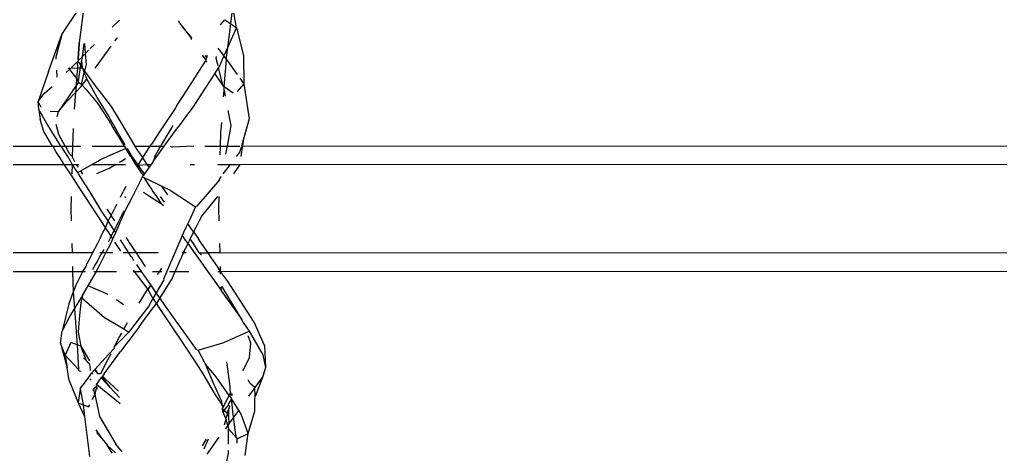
# Model space of a CAD drawing. Header units: inches. Extents: x 3324238 to 135265466, y -1036581 to 20094598.
# Drawn here: x 3354727.012 to 3354728.609, y -519086.901 to -519086.193 of the extents above; entities that cross this region are included whole.
import ezdxf

# ---------------------------------------------------------------- set-up
doc = ezdxf.new("R2010")
doc.units = ezdxf.units.IN
doc.header["$MEASUREMENT"] = 0

msp = doc.modelspace()

# ---------------------------------------------------------------- linework, layer by layer
for p, q in [((3354727.1165, -519086.1682, 0.0027), (3354727.1087, -519086.2311, 0.0027)), ((3354727.3553, -519086.2, 0.0027), (3354727.3586, -519086.1732, 0.0027)), ((3354727.3645, -519086.2065, 0.0027), (3354727.3586, -519086.1732, 0.0027)), ((3354727.0804, -519086.2172, 0.0027), (3354727.1051, -519086.1801, 0.0027)), ((3354727.174, -519086.1939, 0.0027), (3354727.1623, -519086.2053, 0.0027)), ((3354727.2721, -519086.1991, 0.0027), (3354727.2709, -519086.1953, 0.0027)), ((3354727.2721, -519086.1991, 0.0027), (3354727.2766, -519086.2048, 0.0027)), ((3354727.2766, -519086.2048, 0.0027), (3354727.2917, -519086.2239, 0.0027)), ((3354727.2918, -519086.2229, 0.0027), (3354727.2766, -519086.2048, 0.0027)), ((3354727.3389, -519086.2015, 0.0027), (3354727.3459, -519086.1933, 0.0027)), ((3354727.3459, -519086.1933, 0.0027), (3354727.3553, -519086.2, 0.0027)), ((3354727.3505, -519086.2387, 0.0027), (3354727.3553, -519086.2, 0.0027)), ((3354727.3505, -519086.2387, 0.0027), (3354727.3645, -519086.2065, 0.0027)), ((3354727.3553, -519086.2, 0.0027), (3354727.3645, -519086.2065, 0.0027)), ((3354727.3645, -519086.2065, 0.0027), (3354727.3761, -519086.2516, 0.0027)), ((3354727.0586, -519086.2777, 0.0027), (3354727.0804, -519086.2172, 0.0027)), ((3354727.0804, -519086.2172, 0.0027), (3354727.0703, -519086.2543, 0.0027)), ((3354727.1704, -519086.2231, 0.0027), (3354727.1696, -519086.224, 0.0027)), ((3354727.1067, -519086.2576, 0.0027), (3354727.1087, -519086.2311, 0.0027)), ((3354727.1087, -519086.2311, 0.0027), (3354727.1067, -519086.2576, 0.0027)), ((3354727.1139, -519086.2532, 0.0027), (3354727.1165, -519086.2319, 0.0027)), ((3354727.1189, -519086.2483, 0.0027), (3354727.1176, -519086.232, 0.0027)), ((3354727.1267, -519086.2404, 0.0027), (3354727.1335, -519086.2336, 0.0027)), ((3354727.1379, -519086.2678, 0.0027), (3354727.1607, -519086.2363, 0.0027)), ((3354727.1668, -519086.2279, 0.0027), (3354727.1696, -519086.224, 0.0027)), ((3354727.2914, -519086.2258, 0.0027), (3354727.2917, -519086.2239, 0.0027)), ((3354727.3443, -519086.2529, 0.0027), (3354727.3505, -519086.2387, 0.0027)), ((3354727.3485, -519086.2549, 0.0027), (3354727.3505, -519086.2387, 0.0027)), ((3354727.0703, -519086.2543, 0.0027), (3354727.0705, -519086.2578, 0.0027)), ((3354727.1078, -519086.2593, 0.0027), (3354727.1139, -519086.2532, 0.0027)), ((3354727.1131, -519086.2596, 0.0027), (3354727.1139, -519086.2532, 0.0027)), ((3354727.1139, -519086.2532, 0.0027), (3354727.1189, -519086.2483, 0.0027)), ((3354727.1189, -519086.2483, 0.0027), (3354727.124, -519086.2432, 0.0027)), ((3354727.1203, -519086.2664, 0.0027), (3354727.1189, -519086.2483, 0.0027)), ((3354727.3089, -519086.251, 0.0027), (3354727.3147, -519086.2595, 0.0027)), ((3354727.3133, -519086.2514, 0.0027), (3354727.3161, -519086.255, 0.0027)), ((3354727.3161, -519086.255, 0.0027), (3354727.3147, -519086.2595, 0.0027)), ((3354727.3172, -519086.2518, 0.0027), (3354727.3161, -519086.255, 0.0027)), ((3354727.3161, -519086.255, 0.0027), (3354727.3171, -519086.2562, 0.0027)), ((3354727.3317, -519086.2565, 0.0027), (3354727.3324, -519086.2533, 0.0027)), ((3354727.3342, -519086.2395, 0.0027), (3354727.3388, -519086.2452, 0.0027)), ((3354727.3371, -519086.2696, 0.0027), (3354727.3443, -519086.2529, 0.0027)), ((3354727.3388, -519086.2452, 0.0027), (3354727.3443, -519086.2529, 0.0027)), ((3354727.3443, -519086.2529, 0.0027), (3354727.3482, -519086.2584, 0.0027)), ((3354727.3482, -519086.2584, 0.0027), (3354727.3485, -519086.2549, 0.0027)), ((3354727.3761, -519086.2516, 0.0027), (3354727.3767, -519086.2979, 0.0027)), ((3354727.0952, -519086.272, 0.0027), (3354727.1051, -519086.262, 0.0027)), ((3354727.1051, -519086.262, 0.0027), (3354727.1065, -519086.2607, 0.0027)), ((3354727.1051, -519086.262, 0.0027), (3354727.1056, -519086.2718, 0.0027)), ((3354727.1065, -519086.2607, 0.0027), (3354727.1078, -519086.2593, 0.0027)), ((3354727.1114, -519086.2668, 0.0027), (3354727.1065, -519086.2607, 0.0027)), ((3354727.1078, -519086.2593, 0.0027), (3354727.1067, -519086.2576, 0.0027)), ((3354727.1107, -519086.2718, 0.0027), (3354727.1114, -519086.2668, 0.0027)), ((3354727.1114, -519086.2668, 0.0027), (3354727.1131, -519086.2596, 0.0027)), ((3354727.1137, -519086.2717, 0.0027), (3354727.1114, -519086.2668, 0.0027)), ((3354727.1137, -519086.2717, 0.0027), (3354727.1131, -519086.2596, 0.0027)), ((3354727.118, -519086.2774, 0.0027), (3354727.1203, -519086.2664, 0.0027)), ((3354727.1346, -519086.2721, 0.0027), (3354727.1379, -519086.2678, 0.0027)), ((3354727.2842, -519086.3078, 0.0027), (3354727.3142, -519086.2611, 0.0027)), ((3354727.3147, -519086.2595, 0.0027), (3354727.3142, -519086.2611, 0.0027)), ((3354727.3142, -519086.2611, 0.0027), (3354727.3163, -519086.2619, 0.0027)), ((3354727.3348, -519086.2687, 0.0027), (3354727.3317, -519086.2565, 0.0027)), ((3354727.3356, -519086.2719, 0.0027), (3354727.3371, -519086.2696, 0.0027)), ((3354727.3449, -519086.3026, 0.0027), (3354727.3482, -519086.2584, 0.0027)), ((3354727.3482, -519086.2584, 0.0027), (3354727.3658, -519086.2828, 0.0027)), ((3354727.0586, -519086.2777, 0.0027), (3354727.042, -519086.3263, 0.0027)), ((3354727.0716, -519086.2754, 0.0027), (3354727.0723, -519086.2869, 0.0027)), ((3354727.0876, -519086.2795, 0.0027), (3354727.0926, -519086.2746, 0.0027)), ((3354727.0905, -519086.272, 0.0027), (3354727.0952, -519086.272, 0.0027)), ((3354727.0905, -519086.272, 0.0027), (3354727.0926, -519086.2746, 0.0027)), ((3354727.0926, -519086.2746, 0.0027), (3354727.0952, -519086.272, 0.0027)), ((3354727.0926, -519086.2746, 0.0027), (3354727.1044, -519086.2889, 0.0027)), ((3354727.0952, -519086.272, 0.0027), (3354727.1056, -519086.2718, 0.0027)), ((3354727.1056, -519086.2718, 0.0027), (3354727.1044, -519086.2889, 0.0027)), ((3354727.1056, -519086.2718, 0.0027), (3354727.1107, -519086.2718, 0.0027)), ((3354727.1076, -519086.2928, 0.0027), (3354727.1107, -519086.2718, 0.0027)), ((3354727.1107, -519086.2718, 0.0027), (3354727.1137, -519086.2717, 0.0027)), ((3354727.1121, -519086.2983, 0.0027), (3354727.1168, -519086.2798, 0.0027)), ((3354727.1137, -519086.2717, 0.0027), (3354727.1168, -519086.2798, 0.0027)), ((3354727.118, -519086.2774, 0.0027), (3354727.1137, -519086.2717, 0.0027)), ((3354727.1168, -519086.2798, 0.0027), (3354727.118, -519086.2774, 0.0027)), ((3354727.1207, -519086.2875, 0.0027), (3354727.1168, -519086.2798, 0.0027)), ((3354727.1211, -519086.2817, 0.0027), (3354727.118, -519086.2774, 0.0027)), ((3354727.137, -519086.3033, 0.0027), (3354727.1211, -519086.2817, 0.0027)), ((3354727.2929, -519086.3376, 0.0027), (3354727.3295, -519086.2813, 0.0027)), ((3354727.3295, -519086.2813, 0.0027), (3354727.3356, -519086.2719, 0.0027)), ((3354727.3295, -519086.2813, 0.0027), (3354727.3431, -519086.3014, 0.0027)), ((3354727.3431, -519086.3014, 0.0027), (3354727.3356, -519086.2719, 0.0027)), ((3354727.0518, -519086.3135, 0.0027), (3354727.0645, -519086.3019, 0.0027)), ((3354727.1035, -519086.3006, 0.0027), (3354727.0749, -519086.3428, 0.0027)), ((3354727.1035, -519086.3006, 0.0027), (3354727.1027, -519086.3118, 0.0027)), ((3354727.1027, -519086.3118, 0.0027), (3354727.1109, -519086.3031, 0.0027)), ((3354727.1044, -519086.2889, 0.0027), (3354727.1035, -519086.3006, 0.0027)), ((3354727.1073, -519086.295, 0.0027), (3354727.1035, -519086.3006, 0.0027)), ((3354727.1044, -519086.2889, 0.0027), (3354727.1076, -519086.2928, 0.0027)), ((3354727.1073, -519086.295, 0.0027), (3354727.1076, -519086.2928, 0.0027)), ((3354727.1073, -519086.295, 0.0027), (3354727.1121, -519086.2983, 0.0027)), ((3354727.1109, -519086.3031, 0.0027), (3354727.1133, -519086.2997, 0.0027)), ((3354727.1133, -519086.2997, 0.0027), (3354727.1121, -519086.2983, 0.0027)), ((3354727.1133, -519086.2997, 0.0027), (3354727.1204, -519086.2906, 0.0027)), ((3354727.1133, -519086.2997, 0.0027), (3354727.1192, -519086.3067, 0.0027)), ((3354727.1212, -519086.2894, 0.0027), (3354727.1207, -519086.2875, 0.0027)), ((3354727.1378, -519086.3201, 0.0027), (3354727.1212, -519086.2894, 0.0027)), ((3354727.145, -519086.3136, 0.0027), (3354727.137, -519086.3033, 0.0027)), ((3354727.3449, -519086.3026, 0.0027), (3354727.3431, -519086.3014, 0.0027)), ((3354727.3445, -519086.3085, 0.0027), (3354727.3449, -519086.3026, 0.0027)), ((3354727.3592, -519086.3129, 0.0027), (3354727.3449, -519086.3026, 0.0027)), ((3354727.3767, -519086.2979, 0.0027), (3354727.3657, -519086.3105, 0.0027)), ((3354727.3699, -519086.2886, 0.0027), (3354727.3767, -519086.2979, 0.0027)), ((3354727.3767, -519086.2979, 0.0027), (3354727.3855, -519086.3546, 0.0027)), ((3354727.042, -519086.3263, 0.0027), (3354727.0518, -519086.3135, 0.0027)), ((3354727.0892, -519086.3261, 0.0027), (3354727.1027, -519086.3118, 0.0027)), ((3354727.1027, -519086.3118, 0.0027), (3354727.1006, -519086.3389, 0.0027)), ((3354727.1192, -519086.3067, 0.0027), (3354727.1384, -519086.3291, 0.0027)), ((3354727.1614, -519086.3346, 0.0027), (3354727.145, -519086.3136, 0.0027)), ((3354727.2672, -519086.3342, 0.0027), (3354727.2842, -519086.3078, 0.0027)), ((3354727.3437, -519086.3187, 0.0027), (3354727.3445, -519086.3085, 0.0027)), ((3354727.3445, -519086.3085, 0.0027), (3354727.3462, -519086.3177, 0.0027)), ((3354727.0469, -519086.3363, 0.0027), (3354727.042, -519086.3263, 0.0027)), ((3354727.0428, -519086.3394, 0.0027), (3354727.042, -519086.3263, 0.0027)), ((3354727.0749, -519086.3428, 0.0027), (3354727.0892, -519086.3261, 0.0027)), ((3354727.1525, -519086.3435, 0.0027), (3354727.1378, -519086.3201, 0.0027)), ((3354727.1384, -519086.3291, 0.0027), (3354727.1556, -519086.3557, 0.0027)), ((3354727.1786, -519086.3635, 0.0027), (3354727.1614, -519086.3346, 0.0027)), ((3354727.2672, -519086.3342, 0.0027), (3354727.2649, -519086.3377, 0.0027)), ((3354727.0541, -519086.3597, 0.0027), (3354727.0428, -519086.3394, 0.0027)), ((3354727.0428, -519086.3394, 0.0027), (3354727.0449, -519086.356, 0.0027)), ((3354727.0749, -519086.3428, 0.0027), (3354727.0615, -519086.3432, 0.0027)), ((3354727.0726, -519086.3508, 0.0027), (3354727.0749, -519086.3428, 0.0027)), ((3354727.1567, -519086.3502, 0.0027), (3354727.1525, -519086.3435, 0.0027)), ((3354727.1598, -519086.3558, 0.0027), (3354727.1567, -519086.3502, 0.0027)), ((3354727.2649, -519086.3377, 0.0027), (3354727.2416, -519086.3728, 0.0027)), ((3354727.2807, -519086.3539, 0.0027), (3354727.2929, -519086.3376, 0.0027)), ((3354727.3507, -519086.3411, 0.0027), (3354727.3553, -519086.3656, 0.0027)), ((3354727.0511, -519086.3752, 0.0027), (3354727.0449, -519086.356, 0.0027)), ((3354727.0755, -519086.3938, 0.0027), (3354727.0541, -519086.3597, 0.0027)), ((3354727.0756, -519086.3805, 0.0027), (3354727.0712, -519086.3638, 0.0027)), ((3354727.1556, -519086.3557, 0.0027), (3354727.1584, -519086.3601, 0.0027)), ((3354727.1593, -519086.3617, 0.0027), (3354727.1584, -519086.3601, 0.0027)), ((3354727.1593, -519086.3617, 0.0027), (3354727.1636, -519086.3689, 0.0027)), ((3354727.167, -519086.3691, 0.0027), (3354727.1598, -519086.3558, 0.0027)), ((3354727.1824, -519086.3698, 0.0027), (3354727.1786, -519086.3635, 0.0027)), ((3354727.2608, -519086.3657, 0.0027), (3354727.2562, -519086.3735, 0.0027)), ((3354727.2656, -519086.374, 0.0027), (3354727.2744, -519086.3623, 0.0027)), ((3354727.2744, -519086.3623, 0.0027), (3354727.2807, -519086.3539, 0.0027)), ((3354727.3393, -519086.3777, 0.0027), (3354727.3406, -519086.3609, 0.0027)), ((3354727.3553, -519086.3656, 0.0027), (3354727.3493, -519086.3991, 0.0027)), ((3354727.3855, -519086.3546, 0.0027), (3354727.3767, -519086.3858, 0.0027)), ((3354727.0653, -519086.3992, 0.0027), (3354727.0511, -519086.3752, 0.0027)), ((3354727.086, -519086.3992, 0.0027), (3354727.0756, -519086.3805, 0.0027)), ((3354727.0985, -519086.3703, 0.0027), (3354727.0978, -519086.3992, 0.0027)), ((3354727.1636, -519086.3689, 0.0027), (3354727.1816, -519086.3992, 0.0027)), ((3354727.1718, -519086.378, 0.0027), (3354727.167, -519086.3691, 0.0027)), ((3354727.1832, -519086.3969, 0.0027), (3354727.1718, -519086.378, 0.0027)), ((3354727.1996, -519086.3991, 0.0027), (3354727.1824, -519086.3698, 0.0027)), ((3354727.2416, -519086.3728, 0.0027), (3354727.2262, -519086.3959, 0.0027)), ((3354727.2562, -519086.3735, 0.0027), (3354727.2412, -519086.3991, 0.0027)), ((3354727.2496, -519086.3954, 0.0027), (3354727.2656, -519086.374, 0.0027)), ((3354727.3388, -519086.3991, 0.0027), (3354727.3393, -519086.3777, 0.0027)), ((3354723.857, -519086.3996, 0.0027), (3354727.0653, -519086.3992, 0.0027)), ((3354727.0665, -519086.4011, 0.0027), (3354727.0653, -519086.3992, 0.0027)), ((3354727.0653, -519086.3992, 0.0027), (3354727.0789, -519086.3992, 0.0027)), ((3354727.0789, -519086.3992, 0.0027), (3354727.0755, -519086.3938, 0.0027)), ((3354727.0789, -519086.3992, 0.0027), (3354727.086, -519086.3992, 0.0027)), ((3354727.0802, -519086.4011, 0.0027), (3354727.0789, -519086.3992, 0.0027)), ((3354727.086, -519086.3992, 0.0027), (3354727.0978, -519086.3992, 0.0027)), ((3354727.0871, -519086.4011, 0.0027), (3354727.086, -519086.3992, 0.0027)), ((3354727.0978, -519086.3992, 0.0027), (3354727.1115, -519086.3992, 0.0027)), ((3354727.1299, -519086.3992, 0.0027), (3354727.1816, -519086.3992, 0.0027)), ((3354727.1816, -519086.3992, 0.0027), (3354727.1835, -519086.3992, 0.0027)), ((3354727.1816, -519086.3992, 0.0027), (3354727.1838, -519086.4011, 0.0027)), ((3354727.1996, -519086.3991, 0.0027), (3354727.2241, -519086.3991, 0.0027)), ((3354727.2008, -519086.4011, 0.0027), (3354727.1996, -519086.3991, 0.0027)), ((3354727.2229, -519086.4011, 0.0027), (3354727.2241, -519086.3991, 0.0027)), ((3354727.2241, -519086.3991, 0.0027), (3354727.2262, -519086.3959, 0.0027)), ((3354727.2241, -519086.3991, 0.0027), (3354727.2412, -519086.3991, 0.0027)), ((3354727.2412, -519086.3991, 0.0027), (3354727.2401, -519086.4011, 0.0027)), ((3354727.2412, -519086.3991, 0.0027), (3354727.247, -519086.3991, 0.0027)), ((3354727.2456, -519086.4011, 0.0027), (3354727.247, -519086.3991, 0.0027)), ((3354727.247, -519086.3991, 0.0027), (3354727.2496, -519086.3954, 0.0027)), ((3354727.2566, -519086.3991, 0.0027), (3354727.2602, -519086.4011, 0.0027)), ((3354727.2952, -519086.3991, 0.0027), (3354727.2602, -519086.4011, 0.0027)), ((3354727.313, -519086.3991, 0.0027), (3354727.3388, -519086.3991, 0.0027)), ((3354727.3388, -519086.3991, 0.0027), (3354727.3493, -519086.3991, 0.0027)), ((3354727.3493, -519086.3991, 0.0027), (3354727.37, -519086.3991, 0.0027)), ((3354727.3767, -519086.3858, 0.0027), (3354727.3729, -519086.3993, 0.0027)), ((3354727.3729, -519086.3993, 0.0027), (3354727.3748, -519086.3991, 0.0027)), ((3354727.3748, -519086.3991, 0.0027), (3354727.3767, -519086.3858, 0.0027)), ((3354727.3748, -519086.3991, 0.0027), (3354731.3355, -519086.3986, 0.0027)), ((3354727.0705, -519086.408, 0.0027), (3354727.0665, -519086.4011, 0.0027)), ((3354727.076, -519086.4163, 0.0027), (3354727.0705, -519086.408, 0.0027)), ((3354727.0899, -519086.4163, 0.0027), (3354727.0802, -519086.4011, 0.0027)), ((3354727.0925, -519086.411, 0.0027), (3354727.0871, -519086.4011, 0.0027)), ((3354727.0974, -519086.4163, 0.0027), (3354727.0925, -519086.411, 0.0027)), ((3354727.0977, -519086.4011, 0.0027), (3354727.0974, -519086.4163, 0.0027)), ((3354727.1541, -519086.4163, 0.0027), (3354727.1841, -519086.4033, 0.0027)), ((3354727.1838, -519086.4011, 0.0027), (3354727.1841, -519086.4033, 0.0027)), ((3354727.1841, -519086.4033, 0.0027), (3354727.1918, -519086.4154, 0.0027)), ((3354727.1937, -519086.4143, 0.0027), (3354727.187, -519086.4032, 0.0027)), ((3354727.1937, -519086.4143, 0.0027), (3354727.1918, -519086.4154, 0.0027)), ((3354727.1951, -519086.4163, 0.0027), (3354727.1937, -519086.4143, 0.0027)), ((3354727.2015, -519086.4024, 0.0027), (3354727.2008, -519086.4011, 0.0027)), ((3354727.2109, -519086.4163, 0.0027), (3354727.2015, -519086.4024, 0.0027)), ((3354727.2133, -519086.4163, 0.0027), (3354727.2229, -519086.4011, 0.0027)), ((3354727.2401, -519086.4011, 0.0027), (3354727.2316, -519086.4155, 0.0027)), ((3354727.2348, -519086.4163, 0.0027), (3354727.2456, -519086.4011, 0.0027)), ((3354727.3384, -519086.4136, 0.0027), (3354727.3387, -519086.4011, 0.0027)), ((3354727.349, -519086.4011, 0.0027), (3354727.347, -519086.4122, 0.0027)), ((3354727.3704, -519086.4084, 0.0027), (3354727.3642, -519086.4163, 0.0027)), ((3354727.3724, -519086.4011, 0.0027), (3354727.3704, -519086.4084, 0.0027)), ((3354727.3722, -519086.4163, 0.0027), (3354727.3745, -519086.4011, 0.0027)), ((3354723.8562, -519086.4295, 0.0027), (3354727.0843, -519086.429, 0.0027)), ((3354727.0808, -519086.4237, 0.0027), (3354727.076, -519086.4163, 0.0027)), ((3354727.0843, -519086.429, 0.0027), (3354727.0808, -519086.4237, 0.0027)), ((3354727.0843, -519086.429, 0.0027), (3354727.097, -519086.429, 0.0027)), ((3354727.0944, -519086.4445, 0.0027), (3354727.0843, -519086.429, 0.0027)), ((3354727.0945, -519086.4236, 0.0027), (3354727.0899, -519086.4163, 0.0027)), ((3354727.097, -519086.429, 0.0027), (3354727.0945, -519086.4236, 0.0027)), ((3354727.097, -519086.429, 0.0027), (3354727.0967, -519086.4445, 0.0027)), ((3354727.1063, -519086.4423, 0.0027), (3354727.097, -519086.429, 0.0027)), ((3354727.097, -519086.429, 0.0027), (3354727.1044, -519086.429, 0.0027)), ((3354727.1009, -519086.4236, 0.0027), (3354727.0974, -519086.4163, 0.0027)), ((3354727.1017, -519086.4248, 0.0027), (3354727.1009, -519086.4236, 0.0027)), ((3354727.1074, -519086.4335, 0.0027), (3354727.1044, -519086.429, 0.0027)), ((3354727.1044, -519086.429, 0.0027), (3354727.1079, -519086.429, 0.0027)), ((3354727.1113, -519086.4394, 0.0027), (3354727.1294, -519086.429, 0.0027)), ((3354727.1294, -519086.429, 0.0027), (3354727.1389, -519086.4236, 0.0027)), ((3354727.1294, -519086.429, 0.0027), (3354727.1686, -519086.429, 0.0027)), ((3354727.1389, -519086.4236, 0.0027), (3354727.1433, -519086.4211, 0.0027)), ((3354727.1433, -519086.4211, 0.0027), (3354727.1541, -519086.4163, 0.0027)), ((3354727.1686, -519086.429, 0.0027), (3354727.1586, -519086.4349, 0.0027)), ((3354727.1686, -519086.429, 0.0027), (3354727.1842, -519086.429, 0.0027)), ((3354727.1779, -519086.4235, 0.0027), (3354727.1737, -519086.426, 0.0027)), ((3354727.1842, -519086.4198, 0.0027), (3354727.1779, -519086.4235, 0.0027)), ((3354727.1918, -519086.4154, 0.0027), (3354727.1924, -519086.4163, 0.0027)), ((3354727.1924, -519086.4163, 0.0027), (3354727.1969, -519086.4235, 0.0027)), ((3354727.2001, -519086.4235, 0.0027), (3354727.1951, -519086.4163, 0.0027)), ((3354727.1969, -519086.4235, 0.0027), (3354727.2005, -519086.429, 0.0027)), ((3354727.2047, -519086.43, 0.0027), (3354727.2001, -519086.4235, 0.0027)), ((3354727.2005, -519086.429, 0.0027), (3354727.2047, -519086.43, 0.0027)), ((3354727.2005, -519086.429, 0.0027), (3354727.2029, -519086.4329, 0.0027)), ((3354727.2029, -519086.4329, 0.0027), (3354727.2047, -519086.43, 0.0027)), ((3354727.2047, -519086.43, 0.0027), (3354727.2089, -519086.4234, 0.0027)), ((3354727.2047, -519086.43, 0.0027), (3354727.2194, -519086.429, 0.0027)), ((3354727.215, -519086.4445, 0.0027), (3354727.2047, -519086.43, 0.0027)), ((3354727.2089, -519086.4234, 0.0027), (3354727.2122, -519086.4182, 0.0027)), ((3354727.2122, -519086.4182, 0.0027), (3354727.2109, -519086.4163, 0.0027)), ((3354727.2122, -519086.4182, 0.0027), (3354727.2133, -519086.4163, 0.0027)), ((3354727.2157, -519086.4234, 0.0027), (3354727.2122, -519086.4182, 0.0027)), ((3354727.2194, -519086.429, 0.0027), (3354727.2157, -519086.4234, 0.0027)), ((3354727.2194, -519086.429, 0.0027), (3354727.2259, -519086.429, 0.0027)), ((3354727.2226, -519086.4337, 0.0027), (3354727.2194, -519086.429, 0.0027)), ((3354727.2259, -519086.429, 0.0027), (3354727.2226, -519086.4337, 0.0027)), ((3354727.2298, -519086.4234, 0.0027), (3354727.2259, -519086.429, 0.0027)), ((3354727.2316, -519086.4155, 0.0027), (3354727.2298, -519086.4234, 0.0027)), ((3354727.2298, -519086.4234, 0.0027), (3354727.2348, -519086.4163, 0.0027)), ((3354727.2894, -519086.429, 0.0027), (3354727.2963, -519086.429, 0.0027)), ((3354727.3342, -519086.429, 0.0027), (3354727.3545, -519086.429, 0.0027)), ((3354727.3545, -519086.429, 0.0027), (3354727.3425, -519086.4444, 0.0027)), ((3354727.3545, -519086.429, 0.0027), (3354727.3702, -519086.429, 0.0027)), ((3354727.3702, -519086.429, 0.0027), (3354727.36, -519086.4444, 0.0027)), ((3354727.3702, -519086.429, 0.0027), (3354731.3667, -519086.4285, 0.0027)), ((3354727.1004, -519086.4536, 0.0027), (3354727.0944, -519086.4445, 0.0027)), ((3354727.1063, -519086.4423, 0.0027), (3354727.1113, -519086.4394, 0.0027)), ((3354727.1077, -519086.4445, 0.0027), (3354727.1063, -519086.4423, 0.0027)), ((3354727.1142, -519086.4548, 0.0027), (3354727.1077, -519086.4445, 0.0027)), ((3354727.1146, -519086.4445, 0.0027), (3354727.1113, -519086.4394, 0.0027)), ((3354727.1586, -519086.4349, 0.0027), (3354727.1369, -519086.4445, 0.0027)), ((3354727.2029, -519086.4329, 0.0027), (3354727.2104, -519086.4445, 0.0027)), ((3354727.2104, -519086.4445, 0.0027), (3354727.213, -519086.4473, 0.0027)), ((3354727.215, -519086.4445, 0.0027), (3354727.213, -519086.4473, 0.0027)), ((3354727.2226, -519086.4337, 0.0027), (3354727.215, -519086.4445, 0.0027)), ((3354727.1059, -519086.4621, 0.0027), (3354727.1004, -519086.4536, 0.0027)), ((3354727.1131, -519086.4733, 0.0027), (3354727.1059, -519086.4621, 0.0027)), ((3354727.1187, -519086.4621, 0.0027), (3354727.1142, -519086.4548, 0.0027)), ((3354727.1257, -519086.4733, 0.0027), (3354727.1187, -519086.4621, 0.0027)), ((3354727.1946, -519086.4829, 0.0027), (3354727.2118, -519086.449, 0.0027)), ((3354727.2118, -519086.449, 0.0027), (3354727.213, -519086.4473, 0.0027)), ((3354727.2118, -519086.449, 0.0027), (3354727.2139, -519086.4501, 0.0027)), ((3354727.2139, -519086.4501, 0.0027), (3354727.2168, -519086.4546, 0.0027)), ((3354727.2139, -519086.4501, 0.0027), (3354727.2233, -519086.4546, 0.0027)), ((3354727.2168, -519086.4546, 0.0027), (3354727.2216, -519086.4621, 0.0027)), ((3354727.2216, -519086.4621, 0.0027), (3354727.2262, -519086.4692, 0.0027)), ((3354727.2233, -519086.4546, 0.0027), (3354727.2388, -519086.4621, 0.0027)), ((3354727.2388, -519086.4621, 0.0027), (3354727.2431, -519086.4642, 0.0027)), ((3354727.3369, -519086.4543, 0.0027), (3354727.3004, -519086.4969, 0.0027)), ((3354727.3395, -519086.4484, 0.0027), (3354727.3364, -519086.4524, 0.0027)), ((3354727.3364, -519086.4524, 0.0027), (3354727.3369, -519086.4543, 0.0027)), ((3354727.1182, -519086.4812, 0.0027), (3354727.1131, -519086.4733, 0.0027)), ((3354727.1306, -519086.4812, 0.0027), (3354727.1257, -519086.4733, 0.0027)), ((3354727.1756, -519086.4822, 0.0027), (3354727.1802, -519086.4732, 0.0027)), ((3354727.1844, -519086.4651, 0.0027), (3354727.1802, -519086.4732, 0.0027)), ((3354727.2232, -519086.4812, 0.0027), (3354727.2131, -519086.4749, 0.0027)), ((3354727.2262, -519086.4692, 0.0027), (3354727.2287, -519086.4731, 0.0027)), ((3354727.2287, -519086.4731, 0.0027), (3354727.2342, -519086.4812, 0.0027)), ((3354727.2492, -519086.473, 0.0027), (3354727.2431, -519086.4642, 0.0027)), ((3354727.2431, -519086.4642, 0.0027), (3354727.2567, -519086.4708, 0.0027)), ((3354727.253, -519086.4785, 0.0027), (3354727.2492, -519086.473, 0.0027)), ((3354727.2567, -519086.4708, 0.0027), (3354727.26, -519086.473, 0.0027)), ((3354727.26, -519086.473, 0.0027), (3354727.2725, -519086.4812, 0.0027)), ((3354727.0957, -519086.4812, 0.0027), (3354727.0952, -519086.5011, 0.0027)), ((3354727.1376, -519086.5112, 0.0027), (3354727.1182, -519086.4812, 0.0027)), ((3354727.1457, -519086.5055, 0.0027), (3354727.1306, -519086.4812, 0.0027)), ((3354727.1693, -519086.4944, 0.0027), (3354727.1658, -519086.5012, 0.0027)), ((3354727.1845, -519086.4838, 0.0027), (3354727.1834, -519086.4812, 0.0027)), ((3354727.1836, -519086.5047, 0.0027), (3354727.1946, -519086.4829, 0.0027)), ((3354727.2428, -519086.4935, 0.0027), (3354727.2232, -519086.4812, 0.0027)), ((3354727.2342, -519086.4812, 0.0027), (3354727.2428, -519086.4935, 0.0027)), ((3354727.2474, -519086.4902, 0.0027), (3354727.241, -519086.4812, 0.0027)), ((3354727.2453, -519086.4946, 0.0027), (3354727.2428, -519086.4935, 0.0027)), ((3354727.2453, -519086.4946, 0.0027), (3354727.2444, -519086.4964, 0.0027)), ((3354727.2725, -519086.4812, 0.0027), (3354727.2982, -519086.4982, 0.0027)), ((3354727.3075, -519086.514, 0.0027), (3354727.3343, -519086.4812, 0.0027)), ((3354727.3362, -519086.5011, 0.0027), (3354727.3367, -519086.4812, 0.0027)), ((3354727.0952, -519086.5011, 0.0027), (3354727.0957, -519086.521, 0.0027)), ((3354727.1557, -519086.521, 0.0027), (3354727.1457, -519086.5055, 0.0027)), ((3354727.1536, -519086.5018, 0.0027), (3354727.1606, -519086.5121, 0.0027)), ((3354727.1606, -519086.5121, 0.0027), (3354727.1658, -519086.5012, 0.0027)), ((3354727.1764, -519086.521, 0.0027), (3354727.1836, -519086.5047, 0.0027)), ((3354727.1819, -519086.5044, 0.0027), (3354727.1771, -519086.5134, 0.0027)), ((3354727.2982, -519086.4982, 0.0027), (3354727.2875, -519086.521, 0.0027)), ((3354727.3004, -519086.4969, 0.0027), (3354727.2982, -519086.4982, 0.0027)), ((3354727.3367, -519086.521, 0.0027), (3354727.3362, -519086.5011, 0.0027)), ((3354727.1441, -519086.521, 0.0027), (3354727.1376, -519086.5112, 0.0027)), ((3354727.1514, -519086.5322, 0.0027), (3354727.1441, -519086.521, 0.0027)), ((3354727.1514, -519086.5322, 0.0027), (3354727.1557, -519086.521, 0.0027)), ((3354727.1557, -519086.521, 0.0027), (3354727.1606, -519086.5121, 0.0027)), ((3354727.1628, -519086.5321, 0.0027), (3354727.1557, -519086.521, 0.0027)), ((3354727.1667, -519086.521, 0.0027), (3354727.1606, -519086.5121, 0.0027)), ((3354727.1733, -519086.521, 0.0027), (3354727.1676, -519086.5321, 0.0027)), ((3354727.1715, -519086.5321, 0.0027), (3354727.1764, -519086.521, 0.0027)), ((3354727.1771, -519086.5134, 0.0027), (3354727.1733, -519086.521, 0.0027)), ((3354727.2855, -519086.5253, 0.0027), (3354727.2825, -519086.5318, 0.0027)), ((3354727.2875, -519086.521, 0.0027), (3354727.2855, -519086.5253, 0.0027)), ((3354727.29, -519086.5318, 0.0027), (3354727.2855, -519086.5253, 0.0027)), ((3354727.304, -519086.521, 0.0027), (3354727.2986, -519086.5318, 0.0027)), ((3354727.3075, -519086.514, 0.0027), (3354727.304, -519086.521, 0.0027)), ((3354727.1435, -519086.5482, 0.0027), (3354727.1473, -519086.5401, 0.0027)), ((3354727.1473, -519086.5401, 0.0027), (3354727.1514, -519086.5322, 0.0027)), ((3354727.1567, -519086.5401, 0.0027), (3354727.1514, -519086.5322, 0.0027)), ((3354727.1605, -519086.546, 0.0027), (3354727.1567, -519086.5401, 0.0027)), ((3354727.1635, -519086.5401, 0.0027), (3354727.1605, -519086.546, 0.0027)), ((3354727.1655, -519086.5363, 0.0027), (3354727.1628, -519086.5321, 0.0027)), ((3354727.1634, -519086.5504, 0.0027), (3354727.168, -519086.5401, 0.0027)), ((3354727.1655, -519086.5363, 0.0027), (3354727.1635, -519086.5401, 0.0027)), ((3354727.1676, -519086.5321, 0.0027), (3354727.1655, -519086.5363, 0.0027)), ((3354727.168, -519086.5401, 0.0027), (3354727.1655, -519086.5363, 0.0027)), ((3354727.168, -519086.5401, 0.0027), (3354727.1715, -519086.5321, 0.0027)), ((3354727.2786, -519086.5401, 0.0027), (3354727.2765, -519086.5445, 0.0027)), ((3354727.2825, -519086.5318, 0.0027), (3354727.2786, -519086.5401, 0.0027)), ((3354727.2944, -519086.5401, 0.0027), (3354727.2894, -519086.5501, 0.0027)), ((3354727.2948, -519086.5387, 0.0027), (3354727.29, -519086.5318, 0.0027)), ((3354727.2948, -519086.5387, 0.0027), (3354727.2944, -519086.5401, 0.0027)), ((3354727.2986, -519086.5318, 0.0027), (3354727.2948, -519086.5387, 0.0027)), ((3354727.2948, -519086.5387, 0.0027), (3354727.3026, -519086.5501, 0.0027)), ((3354727.0967, -519086.5578, 0.0027), (3354727.097, -519086.5732, 0.0027)), ((3354727.1384, -519086.5578, 0.0027), (3354727.1302, -519086.5732, 0.0027)), ((3354727.1423, -519086.5504, 0.0027), (3354727.1384, -519086.5578, 0.0027)), ((3354727.1435, -519086.5482, 0.0027), (3354727.1423, -519086.5504, 0.0027)), ((3354727.1522, -519086.5732, 0.0027), (3354727.1602, -519086.5578, 0.0027)), ((3354727.1563, -519086.5544, 0.0027), (3354727.1555, -519086.5557, 0.0027)), ((3354727.1583, -519086.5504, 0.0027), (3354727.1563, -519086.5544, 0.0027)), ((3354727.1605, -519086.546, 0.0027), (3354727.1583, -519086.5504, 0.0027)), ((3354727.1602, -519086.5578, 0.0027), (3354727.1634, -519086.5504, 0.0027)), ((3354727.1634, -519086.5504, 0.0027), (3354727.1605, -519086.546, 0.0027)), ((3354727.1682, -519086.5578, 0.0027), (3354727.1668, -519086.5556, 0.0027)), ((3354727.1758, -519086.5694, 0.0027), (3354727.1682, -519086.5578, 0.0027)), ((3354727.1794, -519086.5578, 0.0027), (3354727.1757, -519086.552, 0.0027)), ((3354727.1894, -519086.5732, 0.0027), (3354727.1794, -519086.5578, 0.0027)), ((3354727.1867, -519086.5503, 0.0027), (3354727.1852, -519086.5481, 0.0027)), ((3354727.1917, -519086.5578, 0.0027), (3354727.1867, -519086.5503, 0.0027)), ((3354727.1993, -519086.5689, 0.0027), (3354727.1917, -519086.5578, 0.0027)), ((3354727.2709, -519086.5578, 0.0027), (3354727.2461, -519086.6156, 0.0027)), ((3354727.2739, -519086.5501, 0.0027), (3354727.2709, -519086.5578, 0.0027)), ((3354727.2765, -519086.5445, 0.0027), (3354727.2739, -519086.5501, 0.0027)), ((3354727.2765, -519086.5445, 0.0027), (3354727.2791, -519086.5484, 0.0027)), ((3354727.2791, -519086.5484, 0.0027), (3354727.2794, -519086.5501, 0.0027)), ((3354727.2794, -519086.5501, 0.0027), (3354727.2857, -519086.5576, 0.0027)), ((3354727.2857, -519086.5576, 0.0027), (3354727.2826, -519086.5638, 0.0027)), ((3354727.2866, -519086.5557, 0.0027), (3354727.2857, -519086.5576, 0.0027)), ((3354727.2857, -519086.5576, 0.0027), (3354727.3374, -519086.6312, 0.0027)), ((3354727.2894, -519086.5501, 0.0027), (3354727.2866, -519086.5557, 0.0027)), ((3354727.2949, -519086.5577, 0.0027), (3354727.2894, -519086.5501, 0.0027)), ((3354727.3042, -519086.5732, 0.0027), (3354727.2949, -519086.5577, 0.0027)), ((3354727.3079, -519086.5577, 0.0027), (3354727.3026, -519086.5501, 0.0027)), ((3354727.3186, -519086.5732, 0.0027), (3354727.3079, -519086.5577, 0.0027)), ((3354727.338, -519086.5732, 0.0027), (3354727.3377, -519086.5577, 0.0027)), ((3354727.097, -519086.5732, 0.0027), (3354723.8602, -519086.5736, 0.0027)), ((3354727.1302, -519086.5732, 0.0027), (3354727.097, -519086.5732, 0.0027)), ((3354727.1302, -519086.5732, 0.0027), (3354727.1262, -519086.5807, 0.0027)), ((3354727.1455, -519086.5732, 0.0027), (3354727.1413, -519086.5806, 0.0027)), ((3354727.1455, -519086.5732, 0.0027), (3354727.142, -519086.5732, 0.0027)), ((3354727.1486, -519086.5677, 0.0027), (3354727.1455, -519086.5732, 0.0027)), ((3354727.1522, -519086.5732, 0.0027), (3354727.1455, -519086.5732, 0.0027)), ((3354727.1483, -519086.5806, 0.0027), (3354727.1522, -519086.5732, 0.0027)), ((3354727.1631, -519086.5732, 0.0027), (3354727.1522, -519086.5732, 0.0027)), ((3354727.1765, -519086.5704, 0.0027), (3354727.1758, -519086.5694, 0.0027)), ((3354727.1894, -519086.5732, 0.0027), (3354727.1804, -519086.5732, 0.0027)), ((3354727.2021, -519086.5732, 0.0027), (3354727.1894, -519086.5732, 0.0027)), ((3354727.1933, -519086.5793, 0.0027), (3354727.1894, -519086.5732, 0.0027)), ((3354727.2021, -519086.5732, 0.0027), (3354727.1993, -519086.5689, 0.0027)), ((3354727.237, -519086.5732, 0.0027), (3354727.2021, -519086.5732, 0.0027)), ((3354727.2069, -519086.5805, 0.0027), (3354727.2021, -519086.5732, 0.0027)), ((3354727.2752, -519086.5804, 0.0027), (3354727.2784, -519086.5732, 0.0027)), ((3354727.2784, -519086.5732, 0.0027), (3354727.2761, -519086.5732, 0.0027)), ((3354727.2784, -519086.5732, 0.0027), (3354727.2816, -519086.5652, 0.0027)), ((3354727.2828, -519086.5732, 0.0027), (3354727.2784, -519086.5732, 0.0027)), ((3354727.2826, -519086.5638, 0.0027), (3354727.2816, -519086.5652, 0.0027)), ((3354727.3075, -519086.5765, 0.0027), (3354727.3042, -519086.5732, 0.0027)), ((3354727.3042, -519086.5732, 0.0027), (3354727.3186, -519086.5732, 0.0027)), ((3354727.338, -519086.5732, 0.0027), (3354727.3186, -519086.5732, 0.0027)), ((3354727.3236, -519086.5803, 0.0027), (3354727.3186, -519086.5732, 0.0027)), ((3354731.313, -519086.5734, 0.0027), (3354727.338, -519086.5732, 0.0027)), ((3354727.1202, -519086.5953, 0.0027), (3354727.1209, -519086.5907, 0.0027)), ((3354727.1235, -519086.5859, 0.0027), (3354727.1209, -519086.5907, 0.0027)), ((3354727.1262, -519086.5807, 0.0027), (3354727.1235, -519086.5859, 0.0027)), ((3354727.1383, -519086.5859, 0.0027), (3354727.1351, -519086.5914, 0.0027)), ((3354727.1413, -519086.5806, 0.0027), (3354727.1383, -519086.5859, 0.0027)), ((3354727.1427, -519086.5914, 0.0027), (3354727.1456, -519086.5859, 0.0027)), ((3354727.1456, -519086.5859, 0.0027), (3354727.1483, -519086.5806, 0.0027)), ((3354727.1951, -519086.5805, 0.0027), (3354727.1933, -519086.5793, 0.0027)), ((3354727.1978, -519086.5858, 0.0027), (3354727.1951, -519086.5805, 0.0027)), ((3354727.2104, -519086.5859, 0.0027), (3354727.2069, -519086.5805, 0.0027)), ((3354727.214, -519086.5913, 0.0027), (3354727.2104, -519086.5859, 0.0027)), ((3354727.2703, -519086.5912, 0.0027), (3354727.2727, -519086.5859, 0.0027)), ((3354727.2727, -519086.5859, 0.0027), (3354727.2752, -519086.5804, 0.0027)), ((3354727.3274, -519086.5859, 0.0027), (3354727.3236, -519086.5803, 0.0027)), ((3354727.3311, -519086.5912, 0.0027), (3354727.3274, -519086.5859, 0.0027)), ((3354723.861, -519086.6035, 0.0027), (3354727.0978, -519086.6031, 0.0027)), ((3354727.0976, -519086.5953, 0.0027), (3354727.0978, -519086.6031, 0.0027)), ((3354727.0978, -519086.6031, 0.0027), (3354727.0986, -519086.6365, 0.0027)), ((3354727.0978, -519086.6031, 0.0027), (3354727.1146, -519086.6031, 0.0027)), ((3354727.1023, -519086.627, 0.0027), (3354727.1146, -519086.6031, 0.0027)), ((3354727.1146, -519086.6031, 0.0027), (3354727.1202, -519086.5953, 0.0027)), ((3354727.1146, -519086.6031, 0.0027), (3354727.1189, -519086.6031, 0.0027)), ((3354727.1231, -519086.6268, 0.0027), (3354727.1352, -519086.606, 0.0027)), ((3354727.1332, -519086.5953, 0.0027), (3354727.1304, -519086.6009, 0.0027)), ((3354727.1325, -519086.6031, 0.0027), (3354727.1367, -519086.6031, 0.0027)), ((3354727.1351, -519086.5914, 0.0027), (3354727.1332, -519086.5953, 0.0027)), ((3354727.1352, -519086.606, 0.0027), (3354727.1367, -519086.6031, 0.0027)), ((3354727.1367, -519086.6031, 0.0027), (3354727.1407, -519086.5953, 0.0027)), ((3354727.1367, -519086.6031, 0.0027), (3354727.1695, -519086.6031, 0.0027)), ((3354727.1407, -519086.5953, 0.0027), (3354727.1427, -519086.5914, 0.0027)), ((3354727.1964, -519086.6031, 0.0027), (3354727.1985, -519086.6031, 0.0027)), ((3354727.1985, -519086.6031, 0.0027), (3354727.1973, -519086.6013, 0.0027)), ((3354727.1985, -519086.6031, 0.0027), (3354727.2098, -519086.6031, 0.0027)), ((3354727.219, -519086.6306, 0.0027), (3354727.1985, -519086.6031, 0.0027)), ((3354727.2044, -519086.5953, 0.0027), (3354727.2023, -519086.5922, 0.0027)), ((3354727.2098, -519086.6031, 0.0027), (3354727.2044, -519086.5953, 0.0027)), ((3354727.2251, -519086.625, 0.0027), (3354727.2098, -519086.6031, 0.0027)), ((3354727.2166, -519086.5953, 0.0027), (3354727.214, -519086.5913, 0.0027)), ((3354727.2279, -519086.6031, 0.0027), (3354727.2392, -519086.6031, 0.0027)), ((3354727.2392, -519086.6031, 0.0027), (3354727.2357, -519086.6084, 0.0027)), ((3354727.2424, -519086.5981, 0.0027), (3354727.2392, -519086.6031, 0.0027)), ((3354727.2392, -519086.6031, 0.0027), (3354727.2434, -519086.6031, 0.0027)), ((3354727.2558, -519086.6031, 0.0027), (3354727.265, -519086.6031, 0.0027)), ((3354727.2604, -519086.6135, 0.0027), (3354727.265, -519086.6031, 0.0027)), ((3354727.265, -519086.6031, 0.0027), (3354727.2685, -519086.5953, 0.0027)), ((3354727.265, -519086.6031, 0.0027), (3354727.2871, -519086.6031, 0.0027)), ((3354727.2685, -519086.5953, 0.0027), (3354727.2703, -519086.5912, 0.0027)), ((3354727.3339, -519086.5953, 0.0027), (3354727.3311, -519086.5912, 0.0027)), ((3354727.3388, -519086.6031, 0.0027), (3354727.3339, -519086.5953, 0.0027)), ((3354727.3344, -519086.6031, 0.0027), (3354727.3388, -519086.6031, 0.0027)), ((3354727.3388, -519086.6031, 0.0027), (3354727.3386, -519086.5953, 0.0027)), ((3354727.3388, -519086.6031, 0.0027), (3354731.3083, -519086.6025, 0.0027)), ((3354727.3389, -519086.6076, 0.0027), (3354727.3388, -519086.6031, 0.0027)), ((3354727.35, -519086.6186, 0.0027), (3354727.3388, -519086.6031, 0.0027)), ((3354727.2464, -519086.6169, 0.0027), (3354727.2341, -519086.638, 0.0027)), ((3354727.2552, -519086.6218, 0.0027), (3354727.2399, -519086.6464, 0.0027)), ((3354727.2461, -519086.6156, 0.0027), (3354727.2464, -519086.6169, 0.0027)), ((3354727.2604, -519086.6135, 0.0027), (3354727.2552, -519086.6218, 0.0027)), ((3354727.3935, -519086.686, 0.0027), (3354727.35, -519086.6186, 0.0027)), ((3354727.0986, -519086.6365, 0.0027), (3354727.0917, -519086.6558, 0.0027)), ((3354727.1023, -519086.627, 0.0027), (3354727.0986, -519086.6365, 0.0027)), ((3354727.0986, -519086.6365, 0.0027), (3354727.1007, -519086.6644, 0.0027)), ((3354727.1142, -519086.6423, 0.0027), (3354727.1231, -519086.6268, 0.0027)), ((3354727.1557, -519086.6409, 0.0027), (3354727.1231, -519086.6268, 0.0027)), ((3354727.2192, -519086.6329, 0.0027), (3354727.2055, -519086.655, 0.0027)), ((3354727.219, -519086.6306, 0.0027), (3354727.2212, -519086.631, 0.0027)), ((3354727.2212, -519086.631, 0.0027), (3354727.2192, -519086.6329, 0.0027)), ((3354727.2212, -519086.631, 0.0027), (3354727.2201, -519086.6326, 0.0027)), ((3354727.2201, -519086.6326, 0.0027), (3354727.2286, -519086.6475, 0.0027)), ((3354727.2251, -519086.625, 0.0027), (3354727.2212, -519086.631, 0.0027)), ((3354727.2341, -519086.638, 0.0027), (3354727.2251, -519086.625, 0.0027)), ((3354727.2341, -519086.638, 0.0027), (3354727.2286, -519086.6475, 0.0027)), ((3354727.2399, -519086.6464, 0.0027), (3354727.2341, -519086.638, 0.0027)), ((3354727.3374, -519086.6312, 0.0027), (3354727.3401, -519086.6352, 0.0027)), ((3354727.3401, -519086.6352, 0.0027), (3354727.3397, -519086.6289, 0.0027)), ((3354727.3401, -519086.6352, 0.0027), (3354727.3736, -519086.6813, 0.0027)), ((3354727.3736, -519086.6813, 0.0027), (3354727.3411, -519086.6274, 0.0027)), ((3354727.1007, -519086.6644, 0.0027), (3354727.1121, -519086.6459, 0.0027)), ((3354727.1111, -519086.6546, 0.0027), (3354727.1088, -519086.6805, 0.0027)), ((3354727.1125, -519086.649, 0.0027), (3354727.1111, -519086.6546, 0.0027)), ((3354727.1121, -519086.6459, 0.0027), (3354727.1142, -519086.6423, 0.0027)), ((3354727.1121, -519086.6459, 0.0027), (3354727.1497, -519086.6784, 0.0027)), ((3354727.1142, -519086.6423, 0.0027), (3354727.1133, -519086.6458, 0.0027)), ((3354727.1809, -519086.6578, 0.0027), (3354727.1694, -519086.6497, 0.0027)), ((3354727.2286, -519086.6475, 0.0027), (3354727.2212, -519086.6602, 0.0027)), ((3354727.2286, -519086.6475, 0.0027), (3354727.2345, -519086.6552, 0.0027)), ((3354727.2399, -519086.6464, 0.0027), (3354727.2345, -519086.6552, 0.0027)), ((3354727.2493, -519086.6598, 0.0027), (3354727.2399, -519086.6464, 0.0027)), ((3354727.0917, -519086.6558, 0.0027), (3354727.0811, -519086.7004, 0.0027)), ((3354727.0933, -519086.6765, 0.0027), (3354727.1007, -519086.6644, 0.0027)), ((3354727.1007, -519086.6644, 0.0027), (3354727.1051, -519086.7226, 0.0027)), ((3354727.2195, -519086.6632, 0.0027), (3354727.1937, -519086.6964, 0.0027)), ((3354727.2212, -519086.6602, 0.0027), (3354727.2195, -519086.6632, 0.0027)), ((3354727.2221, -519086.6719, 0.0027), (3354727.2345, -519086.6552, 0.0027)), ((3354727.2812, -519086.7248, 0.0027), (3354727.2345, -519086.6552, 0.0027)), ((3354727.2998, -519086.7304, 0.0027), (3354727.2493, -519086.6598, 0.0027)), ((3354727.0811, -519086.7004, 0.0027), (3354727.0933, -519086.6765, 0.0027)), ((3354727.1088, -519086.6805, 0.0027), (3354727.107, -519086.7023, 0.0027)), ((3354727.1497, -519086.6784, 0.0027), (3354727.1627, -519086.6861, 0.0027)), ((3354727.1627, -519086.6861, 0.0027), (3354727.1811, -519086.6969, 0.0027)), ((3354727.206, -519086.6936, 0.0027), (3354727.2221, -519086.6719, 0.0027)), ((3354727.3736, -519086.6813, 0.0027), (3354727.3723, -519086.6816, 0.0027)), ((3354727.3755, -519086.6863, 0.0027), (3354727.3736, -519086.6813, 0.0027)), ((3354727.3755, -519086.6863, 0.0027), (3354727.3853, -519086.7005, 0.0027)), ((3354727.4102, -519086.7238, 0.0027), (3354727.3935, -519086.686, 0.0027)), ((3354727.0779, -519086.7202, 0.0027), (3354727.0811, -519086.7004, 0.0027)), ((3354727.107, -519086.7023, 0.0027), (3354727.1114, -519086.7248, 0.0027)), ((3354727.1895, -519086.7019, 0.0027), (3354727.1657, -519086.7262, 0.0027)), ((3354727.1866, -519086.6869, 0.0027), (3354727.1811, -519086.6969, 0.0027)), ((3354727.1811, -519086.6969, 0.0027), (3354727.1895, -519086.7019, 0.0027)), ((3354727.1937, -519086.6964, 0.0027), (3354727.1895, -519086.7019, 0.0027)), ((3354727.206, -519086.6936, 0.0027), (3354727.198, -519086.7041, 0.0027)), ((3354727.3443, -519086.7188, 0.0027), (3354727.3853, -519086.7005, 0.0027)), ((3354727.3853, -519086.7005, 0.0027), (3354727.4074, -519086.739, 0.0027)), ((3354727.1744, -519086.709, 0.0027), (3354727.1657, -519086.7262, 0.0027)), ((3354727.1774, -519086.7037, 0.0027), (3354727.1744, -519086.709, 0.0027)), ((3354727.198, -519086.7041, 0.0027), (3354727.1758, -519086.7336, 0.0027)), ((3354727.388, -519086.7202, 0.0027), (3354727.3836, -519086.7082, 0.0027)), ((3354727.086, -519086.7397, 0.0027), (3354727.0779, -519086.7202, 0.0027)), ((3354727.0779, -519086.7202, 0.0027), (3354727.0889, -519086.7603, 0.0027)), ((3354727.0951, -519086.7192, 0.0027), (3354727.086, -519086.7397, 0.0027)), ((3354727.1051, -519086.7226, 0.0027), (3354727.0951, -519086.7192, 0.0027)), ((3354727.1114, -519086.7248, 0.0027), (3354727.1051, -519086.7226, 0.0027)), ((3354727.1051, -519086.7226, 0.0027), (3354727.1077, -519086.7629, 0.0027)), ((3354727.1114, -519086.7248, 0.0027), (3354727.1252, -519086.749, 0.0027)), ((3354727.1206, -519086.749, 0.0027), (3354727.1114, -519086.7248, 0.0027)), ((3354727.1659, -519086.728, 0.0027), (3354727.1562, -519086.7386, 0.0027)), ((3354727.1659, -519086.728, 0.0027), (3354727.1657, -519086.7262, 0.0027)), ((3354727.1672, -519086.7453, 0.0027), (3354727.1758, -519086.7336, 0.0027)), ((3354727.2988, -519086.7522, 0.0027), (3354727.2812, -519086.7248, 0.0027)), ((3354727.2998, -519086.7304, 0.0027), (3354727.3022, -519086.7314, 0.0027)), ((3354727.3022, -519086.7314, 0.0027), (3354727.3443, -519086.7188, 0.0027)), ((3354727.3125, -519086.7509, 0.0027), (3354727.3022, -519086.7314, 0.0027)), ((3354727.3861, -519086.7434, 0.0027), (3354727.388, -519086.7202, 0.0027)), ((3354727.4102, -519086.7238, 0.0027), (3354727.4121, -519086.7595, 0.0027)), ((3354727.1077, -519086.7629, 0.0027), (3354727.086, -519086.7397, 0.0027)), ((3354727.086, -519086.7397, 0.0027), (3354727.0889, -519086.7603, 0.0027)), ((3354727.1206, -519086.749, 0.0027), (3354727.1154, -519086.7439, 0.0027)), ((3354727.1221, -519086.7504, 0.0027), (3354727.1206, -519086.749, 0.0027)), ((3354727.1229, -519086.7522, 0.0027), (3354727.1221, -519086.7504, 0.0027)), ((3354727.1562, -519086.7386, 0.0027), (3354727.1345, -519086.7624, 0.0027)), ((3354727.1554, -519086.7466, 0.0027), (3354727.1431, -519086.77, 0.0027)), ((3354727.149, -519086.7698, 0.0027), (3354727.1672, -519086.7453, 0.0027)), ((3354727.1599, -519086.7377, 0.0027), (3354727.1554, -519086.7466, 0.0027)), ((3354727.3546, -519086.7907, 0.0027), (3354727.3489, -519086.7505, 0.0027)), ((3354727.3768, -519086.7626, 0.0027), (3354727.3861, -519086.7434, 0.0027)), ((3354727.4074, -519086.739, 0.0027), (3354727.4121, -519086.7595, 0.0027)), ((3354727.0921, -519086.7809, 0.0027), (3354727.0889, -519086.7603, 0.0027)), ((3354727.1083, -519086.7654, 0.0027), (3354727.1077, -519086.7629, 0.0027)), ((3354727.1119, -519086.7664, 0.0027), (3354727.1083, -519086.7654, 0.0027)), ((3354727.1256, -519086.7538, 0.0027), (3354727.1229, -519086.7522, 0.0027)), ((3354727.1256, -519086.7538, 0.0027), (3354727.1266, -519086.7646, 0.0027)), ((3354727.1333, -519086.7637, 0.0027), (3354727.1291, -519086.7683, 0.0027)), ((3354727.1345, -519086.7624, 0.0027), (3354727.1333, -519086.7637, 0.0027)), ((3354727.1333, -519086.7637, 0.0027), (3354727.139, -519086.7701, 0.0027)), ((3354727.1345, -519086.7624, 0.0027), (3354727.139, -519086.7701, 0.0027)), ((3354727.3103, -519086.7701, 0.0027), (3354727.2988, -519086.7522, 0.0027)), ((3354727.3142, -519086.7541, 0.0027), (3354727.3125, -519086.7509, 0.0027)), ((3354727.3283, -519086.7879, 0.0027), (3354727.3142, -519086.7541, 0.0027)), ((3354727.3314, -519086.7746, 0.0027), (3354727.3142, -519086.7541, 0.0027)), ((3354727.3752, -519086.765, 0.0027), (3354727.3768, -519086.7626, 0.0027)), ((3354727.4121, -519086.7595, 0.0027), (3354727.4078, -519086.7743, 0.0027)), ((3354727.0921, -519086.7809, 0.0027), (3354727.1069, -519086.8174, 0.0027)), ((3354727.1252, -519086.7731, 0.0027), (3354727.1133, -519086.7896, 0.0027)), ((3354727.1271, -519086.7705, 0.0027), (3354727.1252, -519086.7731, 0.0027)), ((3354727.1283, -519086.7802, 0.0027), (3354727.1258, -519086.7781, 0.0027)), ((3354727.1282, -519086.7693, 0.0027), (3354727.1271, -519086.7705, 0.0027)), ((3354727.1291, -519086.7683, 0.0027), (3354727.1282, -519086.7693, 0.0027)), ((3354727.1284, -519086.7704, 0.0027), (3354727.1282, -519086.7693, 0.0027)), ((3354727.1291, -519086.7683, 0.0027), (3354727.1298, -519086.7704, 0.0027)), ((3354727.137, -519086.7875, 0.0027), (3354727.1446, -519086.7763, 0.0027)), ((3354727.1431, -519086.77, 0.0027), (3354727.139, -519086.7701, 0.0027)), ((3354727.1453, -519086.7753, 0.0027), (3354727.1446, -519086.7763, 0.0027)), ((3354727.1446, -519086.7763, 0.0027), (3354727.1586, -519086.7918, 0.0027)), ((3354727.1463, -519086.7738, 0.0027), (3354727.1453, -519086.7753, 0.0027)), ((3354727.1453, -519086.7753, 0.0027), (3354727.1586, -519086.7918, 0.0027)), ((3354727.149, -519086.7698, 0.0027), (3354727.1463, -519086.7738, 0.0027)), ((3354727.1509, -519086.7783, 0.0027), (3354727.1463, -519086.7738, 0.0027)), ((3354727.1509, -519086.7783, 0.0027), (3354727.1728, -519086.7983, 0.0027)), ((3354727.3308, -519086.8042, 0.0027), (3354727.3103, -519086.7701, 0.0027)), ((3354727.3365, -519086.782, 0.0027), (3354727.3314, -519086.7746, 0.0027)), ((3354727.3528, -519086.8053, 0.0027), (3354727.3365, -519086.782, 0.0027)), ((3354727.3866, -519086.7852, 0.0027), (3354727.3836, -519086.7798, 0.0027)), ((3354727.4078, -519086.7743, 0.0027), (3354727.3948, -519086.7923, 0.0027)), ((3354727.4078, -519086.7743, 0.0027), (3354727.3953, -519086.807, 0.0027)), ((3354727.1099, -519086.7943, 0.0027), (3354727.1069, -519086.8174, 0.0027)), ((3354727.1099, -519086.7943, 0.0027), (3354727.1133, -519086.7896, 0.0027)), ((3354727.1099, -519086.7943, 0.0027), (3354727.1148, -519086.8203, 0.0027)), ((3354727.1323, -519086.7945, 0.0027), (3354727.1304, -519086.7972, 0.0027)), ((3354727.1367, -519086.7908, 0.0027), (3354727.1323, -519086.7945, 0.0027)), ((3354727.1338, -519086.8039, 0.0027), (3354727.1323, -519086.7945, 0.0027)), ((3354727.1367, -519086.7908, 0.0027), (3354727.1338, -519086.8039, 0.0027)), ((3354727.137, -519086.7875, 0.0027), (3354727.1361, -519086.7889, 0.0027)), ((3354727.1361, -519086.7889, 0.0027), (3354727.1367, -519086.7908, 0.0027)), ((3354727.1367, -519086.7908, 0.0027), (3354727.1381, -519086.7947, 0.0027)), ((3354727.1463, -519086.7954, 0.0027), (3354727.137, -519086.7875, 0.0027)), ((3354727.1753, -519086.8189, 0.0027), (3354727.1463, -519086.7954, 0.0027)), ((3354727.1586, -519086.7918, 0.0027), (3354727.174, -519086.8086, 0.0027)), ((3354727.3406, -519086.815, 0.0027), (3354727.3283, -519086.7879, 0.0027)), ((3354727.3544, -519086.7948, 0.0027), (3354727.3546, -519086.7907, 0.0027)), ((3354727.3551, -519086.8001, 0.0027), (3354727.3544, -519086.7948, 0.0027)), ((3354727.3948, -519086.7923, 0.0027), (3354727.3845, -519086.8065, 0.0027)), ((3354727.3948, -519086.7923, 0.0027), (3354727.3866, -519086.7852, 0.0027)), ((3354727.3953, -519086.807, 0.0027), (3354727.3948, -519086.7923, 0.0027)), ((3354727.13, -519086.8116, 0.0027), (3354727.1338, -519086.8039, 0.0027)), ((3354727.1338, -519086.8039, 0.0027), (3354727.1418, -519086.8392, 0.0027)), ((3354727.3412, -519086.8197, 0.0027), (3354727.3308, -519086.8042, 0.0027)), ((3354727.3457, -519086.8187, 0.0027), (3354727.3528, -519086.8053, 0.0027)), ((3354727.3564, -519086.8109, 0.0027), (3354727.3521, -519086.818, 0.0027)), ((3354727.3551, -519086.8001, 0.0027), (3354727.3528, -519086.8053, 0.0027)), ((3354727.3528, -519086.8053, 0.0027), (3354727.3564, -519086.8109, 0.0027)), ((3354727.3574, -519086.8026, 0.0027), (3354727.3555, -519086.8037, 0.0027)), ((3354727.3557, -519086.8054, 0.0027), (3354727.3555, -519086.8037, 0.0027)), ((3354727.3601, -519086.8406, 0.0027), (3354727.3564, -519086.8109, 0.0027)), ((3354727.3683, -519086.8291, 0.0027), (3354727.3564, -519086.8109, 0.0027)), ((3354727.3574, -519086.8055, 0.0027), (3354727.3583, -519086.802, 0.0027)), ((3354727.3945, -519086.831, 0.0027), (3354727.3947, -519086.8101, 0.0027)), ((3354727.3947, -519086.8101, 0.0027), (3354727.3953, -519086.807, 0.0027)), ((3354727.1069, -519086.8174, 0.0027), (3354727.1172, -519086.8395, 0.0027)), ((3354727.1069, -519086.8174, 0.0027), (3354727.1148, -519086.8203, 0.0027)), ((3354727.1148, -519086.8203, 0.0027), (3354727.1215, -519086.8228, 0.0027)), ((3354727.1148, -519086.8203, 0.0027), (3354727.1172, -519086.8395, 0.0027)), ((3354727.1215, -519086.8228, 0.0027), (3354727.1239, -519086.8237, 0.0027)), ((3354727.1239, -519086.8237, 0.0027), (3354727.1257, -519086.8202, 0.0027)), ((3354727.3412, -519086.8197, 0.0027), (3354727.3406, -519086.815, 0.0027)), ((3354727.3425, -519086.8229, 0.0027), (3354727.3412, -519086.8197, 0.0027)), ((3354727.3415, -519086.8222, 0.0027), (3354727.3412, -519086.8197, 0.0027)), ((3354727.3425, -519086.8229, 0.0027), (3354727.3415, -519086.8222, 0.0027)), ((3354727.3421, -519086.8266, 0.0027), (3354727.343, -519086.8246, 0.0027)), ((3354727.3427, -519086.832, 0.0027), (3354727.3421, -519086.8266, 0.0027)), ((3354727.3445, -519086.8305, 0.0027), (3354727.3421, -519086.8266, 0.0027)), ((3354727.3425, -519086.8229, 0.0027), (3354727.344, -519086.8224, 0.0027)), ((3354727.343, -519086.8246, 0.0027), (3354727.3425, -519086.8229, 0.0027)), ((3354727.344, -519086.8224, 0.0027), (3354727.3457, -519086.8187, 0.0027)), ((3354727.3445, -519086.8305, 0.0027), (3354727.3463, -519086.8274, 0.0027)), ((3354727.3463, -519086.8274, 0.0027), (3354727.3519, -519086.8212, 0.0027)), ((3354727.3493, -519086.834, 0.0027), (3354727.3519, -519086.8282, 0.0027)), ((3354727.3519, -519086.8282, 0.0027), (3354727.3517, -519086.8393, 0.0027)), ((3354727.3519, -519086.8212, 0.0027), (3354727.3521, -519086.818, 0.0027)), ((3354727.3519, -519086.8212, 0.0027), (3354727.3533, -519086.8226, 0.0027)), ((3354727.3533, -519086.8226, 0.0027), (3354727.3519, -519086.8282, 0.0027)), ((3354727.3683, -519086.8291, 0.0027), (3354727.3601, -519086.8406, 0.0027)), ((3354727.3725, -519086.8355, 0.0027), (3354727.3683, -519086.8291, 0.0027)), ((3354727.1172, -519086.8395, 0.0027), (3354727.1253, -519086.9047, 0.0027)), ((3354727.1418, -519086.8392, 0.0027), (3354727.1682, -519086.8846, 0.0027)), ((3354727.3427, -519086.832, 0.0027), (3354727.3445, -519086.8305, 0.0027)), ((3354727.3429, -519086.8331, 0.0027), (3354727.3427, -519086.832, 0.0027)), ((3354727.3445, -519086.8305, 0.0027), (3354727.3429, -519086.8331, 0.0027)), ((3354727.3475, -519086.8426, 0.0027), (3354727.3429, -519086.8331, 0.0027)), ((3354727.3493, -519086.834, 0.0027), (3354727.3445, -519086.8305, 0.0027)), ((3354727.3454, -519086.8532, 0.0027), (3354727.3478, -519086.8437, 0.0027)), ((3354727.3475, -519086.8426, 0.0027), (3354727.35, -519086.8355, 0.0027)), ((3354727.3478, -519086.8437, 0.0027), (3354727.3475, -519086.8426, 0.0027)), ((3354727.3505, -519086.854, 0.0027), (3354727.3478, -519086.8437, 0.0027)), ((3354727.35, -519086.8355, 0.0027), (3354727.3493, -519086.834, 0.0027)), ((3354727.3517, -519086.8393, 0.0027), (3354727.35, -519086.8355, 0.0027)), ((3354727.3517, -519086.8393, 0.0027), (3354727.3522, -519086.8515, 0.0027)), ((3354727.3601, -519086.8406, 0.0027), (3354727.3522, -519086.8515, 0.0027)), ((3354727.3636, -519086.8693, 0.0027), (3354727.3601, -519086.8406, 0.0027)), ((3354727.3837, -519086.8673, 0.0027), (3354727.3725, -519086.8355, 0.0027)), ((3354727.3837, -519086.8673, 0.0027), (3354727.3945, -519086.831, 0.0027)), ((3354727.1479, -519086.8785, 0.0027), (3354727.1361, -519086.8611, 0.0027)), ((3354727.3505, -519086.854, 0.0027), (3354727.3462, -519086.8599, 0.0027)), ((3354727.3522, -519086.8515, 0.0027), (3354727.3505, -519086.854, 0.0027)), ((3354727.3505, -519086.854, 0.0027), (3354727.3519, -519086.8597, 0.0027)), ((3354727.3517, -519086.8847, 0.0027), (3354727.3519, -519086.8597, 0.0027)), ((3354727.3519, -519086.8597, 0.0027), (3354727.3645, -519086.8742, 0.0027)), ((3354727.1367, -519086.8655, 0.0027), (3354727.1479, -519086.8785, 0.0027)), ((3354727.3155, -519086.8765, 0.0027), (3354727.3091, -519086.8872, 0.0027)), ((3354727.3119, -519086.8923, 0.0027), (3354727.3194, -519086.8759, 0.0027)), ((3354727.3169, -519086.901, 0.0027), (3354727.3366, -519086.8733, 0.0027)), ((3354727.3645, -519086.8742, 0.0027), (3354727.3636, -519086.8693, 0.0027)), ((3354727.3645, -519086.8742, 0.0027), (3354727.366, -519086.8759, 0.0027)), ((3354727.366, -519086.8759, 0.0027), (3354727.3837, -519086.8673, 0.0027)), ((3354727.366, -519086.8831, 0.0027), (3354727.366, -519086.8759, 0.0027)), ((3354727.379, -519086.9028, 0.0027), (3354727.3837, -519086.8673, 0.0027)), ((3354727.1479, -519086.8785, 0.0027), (3354727.1548, -519086.8865, 0.0027)), ((3354727.1679, -519086.8984, 0.0027), (3354727.1548, -519086.8865, 0.0027)), ((3354727.162, -519086.8993, 0.0027), (3354727.1548, -519086.8865, 0.0027)), ((3354727.1784, -519086.8968, 0.0027), (3354727.1682, -519086.8846, 0.0027)), ((3354727.3433, -519086.9414, 0.0027), (3354727.3516, -519086.8991, 0.0027)), ((3354727.3516, -519086.8991, 0.0027), (3354727.3517, -519086.8947, 0.0027))]:
    msp.add_line(p, q)

doc.saveas('drawing.dxf')
